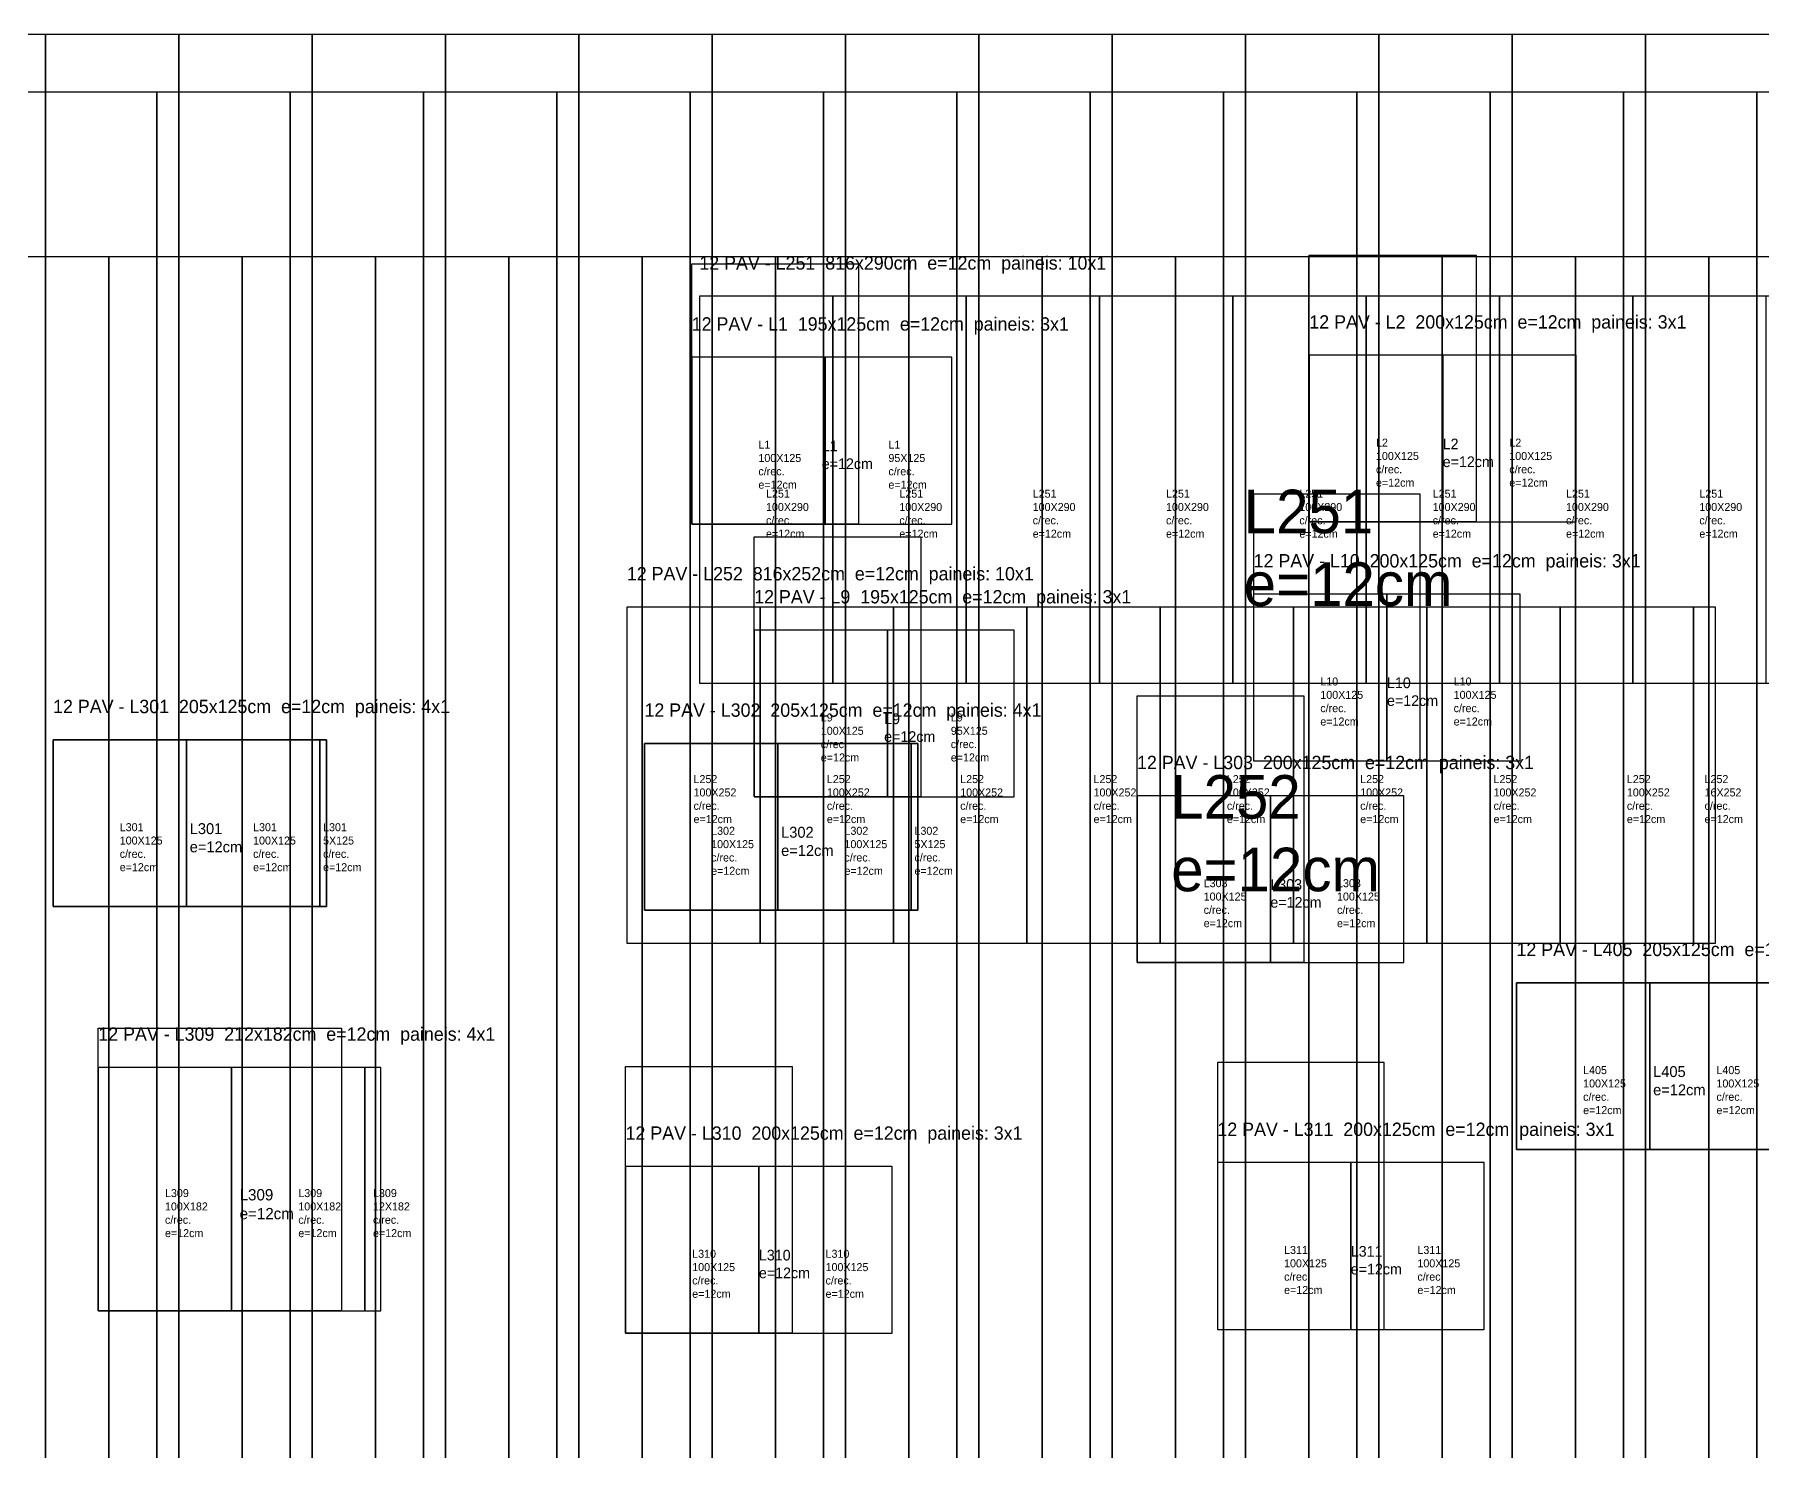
# Model space of a CAD drawing. Header units: metres. Extents: x -260 to 6932, y 665 to 3732.
# Drawn here: x 1257 to 2552, y 2639 to 3702 of the extents above; entities that cross this region are included whole.
import ezdxf

# ---------------------------------------------------------------- set-up
doc = ezdxf.new("R2010")
doc.units = ezdxf.units.M

msp = doc.modelspace()

# ---------------------------------------------------------------- linework, layer by layer
at = {"layer": 'Contorno'}
for points in [[(164.84, 831.69), (6149.04, 831.69), (6149.04, 3701.69), (164.84, 3701.69), (164.84, 831.69)], [(748.21, 688.59), (6932.41, 688.59), (6932.41, 3658.59), (748.21, 3658.59), (748.21, 688.59)], [(612.28, 664.91), (6596.48, 664.91), (6596.48, 3534.91), (612.28, 3534.91), (612.28, 664.91)], [(1749.45, 3529.7), (1874.45, 3529.7), (1874.45, 3334.7), (1749.45, 3334.7), (1749.45, 3529.7)], [(2212.63, 3536.22), (2337.63, 3536.22), (2337.63, 3336.22), (2212.63, 3336.22), (2212.63, 3536.22)], [(1755.15, 3215.44), (2571.65, 3215.44), (2571.65, 3505.44), (1755.15, 3505.44), (1755.15, 3215.44)], [(2295.87, 3357.11), (2170.87, 3357.11), (2170.87, 3157.11), (2295.87, 3157.11), (2295.87, 3357.11)], [(1796.25, 3325.15), (1921.25, 3325.15), (1921.25, 3130.15), (1796.25, 3130.15), (1796.25, 3325.15)], [(1700.79, 3020.43), (2517.29, 3020.43), (2517.29, 3272.43), (1700.79, 3272.43), (1700.79, 3020.43)], [(2083.4, 3205.88), (2208.4, 3205.88), (2208.4, 3005.88), (2083.4, 3005.88), (2083.4, 3205.88)], [(1270.45, 3172.87), (1475.45, 3172.87), (1475.45, 3047.87), (1270.45, 3047.87), (1270.45, 3172.87)], [(1713.99, 3170.15), (1918.99, 3170.15), (1918.99, 3045.15), (1713.99, 3045.15), (1713.99, 3170.15)], [(2367.98, 2990.72), (2572.98, 2990.72), (2572.98, 2865.72), (2367.98, 2865.72), (2367.98, 2990.72)], [(1304.38, 2956.75), (1486.88, 2956.75), (1486.88, 2744.75), (1304.38, 2744.75), (1304.38, 2956.75)], [(2143.69, 2730.84), (2268.69, 2730.84), (2268.69, 2930.84), (2143.69, 2930.84), (2143.69, 2730.84)], [(1699.8, 2928), (1824.8, 2928), (1824.8, 2728), (1699.8, 2728), (1699.8, 2928)]]:
    msp.add_lwpolyline(points, close=True, dxfattribs=at)
at = {"layer": 'Paineis'}
for points in [[(1164.84, 831.69), (1264.84, 831.69), (1264.84, 3701.69), (1164.84, 3701.69)], [(1264.84, 831.69), (1364.84, 831.69), (1364.84, 3701.69), (1264.84, 3701.69)], [(1364.84, 831.69), (1464.84, 831.69), (1464.84, 3701.69), (1364.84, 3701.69)], [(1464.84, 831.69), (1564.84, 831.69), (1564.84, 3701.69), (1464.84, 3701.69)], [(1564.84, 831.69), (1664.84, 831.69), (1664.84, 3701.69), (1564.84, 3701.69)], [(1664.84, 831.69), (1764.84, 831.69), (1764.84, 3701.69), (1664.84, 3701.69)], [(1764.84, 831.69), (1864.84, 831.69), (1864.84, 3701.69), (1764.84, 3701.69)], [(1864.84, 831.69), (1964.84, 831.69), (1964.84, 3701.69), (1864.84, 3701.69)], [(1964.84, 831.69), (2064.84, 831.69), (2064.84, 3701.69), (1964.84, 3701.69)], [(2064.84, 831.69), (2164.84, 831.69), (2164.84, 3701.69), (2064.84, 3701.69)], [(2164.84, 831.69), (2264.84, 831.69), (2264.84, 3701.69), (2164.84, 3701.69)], [(2264.84, 831.69), (2364.84, 831.69), (2364.84, 3701.69), (2264.84, 3701.69)], [(2364.84, 831.69), (2464.84, 831.69), (2464.84, 3701.69), (2364.84, 3701.69)], [(2464.84, 831.69), (2564.84, 831.69), (2564.84, 3701.69), (2464.84, 3701.69)], [(1248.21, 688.59), (1348.21, 688.59), (1348.21, 3658.59), (1248.21, 3658.59)], [(1348.21, 688.59), (1448.21, 688.59), (1448.21, 3658.59), (1348.21, 3658.59)], [(1448.21, 688.59), (1548.21, 688.59), (1548.21, 3658.59), (1448.21, 3658.59)], [(1548.21, 688.59), (1648.21, 688.59), (1648.21, 3658.59), (1548.21, 3658.59)], [(1648.21, 688.59), (1748.21, 688.59), (1748.21, 3658.59), (1648.21, 3658.59)], [(1748.21, 688.59), (1848.21, 688.59), (1848.21, 3658.59), (1748.21, 3658.59)], [(1848.21, 688.59), (1948.21, 688.59), (1948.21, 3658.59), (1848.21, 3658.59)], [(1948.21, 688.59), (2048.21, 688.59), (2048.21, 3658.59), (1948.21, 3658.59)], [(2048.21, 688.59), (2148.21, 688.59), (2148.21, 3658.59), (2048.21, 3658.59)], [(2148.21, 688.59), (2248.21, 688.59), (2248.21, 3658.59), (2148.21, 3658.59)], [(2248.21, 688.59), (2348.21, 688.59), (2348.21, 3658.59), (2248.21, 3658.59)], [(2348.21, 688.59), (2448.21, 688.59), (2448.21, 3658.59), (2348.21, 3658.59)], [(2448.21, 688.59), (2548.21, 688.59), (2548.21, 3658.59), (2448.21, 3658.59)], [(2548.21, 688.59), (2648.21, 688.59), (2648.21, 3658.59), (2548.21, 3658.59)], [(1212.28, 664.91), (1312.28, 664.91), (1312.28, 3534.91), (1212.28, 3534.91)], [(1312.28, 664.91), (1412.28, 664.91), (1412.28, 3534.91), (1312.28, 3534.91)], [(1412.28, 664.91), (1512.28, 664.91), (1512.28, 3534.91), (1412.28, 3534.91)], [(1512.28, 664.91), (1612.28, 664.91), (1612.28, 3534.91), (1512.28, 3534.91)], [(1612.28, 664.91), (1712.28, 664.91), (1712.28, 3534.91), (1612.28, 3534.91)], [(1712.28, 664.91), (1812.28, 664.91), (1812.28, 3534.91), (1712.28, 3534.91)], [(1812.28, 664.91), (1912.28, 664.91), (1912.28, 3534.91), (1812.28, 3534.91)], [(1912.28, 664.91), (2012.28, 664.91), (2012.28, 3534.91), (1912.28, 3534.91)], [(2012.28, 664.91), (2112.28, 664.91), (2112.28, 3534.91), (2012.28, 3534.91)], [(2112.28, 664.91), (2212.28, 664.91), (2212.28, 3534.91), (2112.28, 3534.91)], [(2212.28, 664.91), (2312.28, 664.91), (2312.28, 3534.91), (2212.28, 3534.91)], [(2312.28, 664.91), (2412.28, 664.91), (2412.28, 3534.91), (2312.28, 3534.91)], [(2412.28, 664.91), (2512.28, 664.91), (2512.28, 3534.91), (2412.28, 3534.91)], [(2512.28, 664.91), (2612.28, 664.91), (2612.28, 3534.91), (2512.28, 3534.91)], [(1755.15, 3215.44), (1855.15, 3215.44), (1855.15, 3505.44), (1755.15, 3505.44)], [(1855.15, 3215.44), (1955.15, 3215.44), (1955.15, 3505.44), (1855.15, 3505.44)], [(1955.15, 3215.44), (2055.15, 3215.44), (2055.15, 3505.44), (1955.15, 3505.44)], [(2055.15, 3215.44), (2155.15, 3215.44), (2155.15, 3505.44), (2055.15, 3505.44)], [(2155.15, 3215.44), (2255.15, 3215.44), (2255.15, 3505.44), (2155.15, 3505.44)], [(2255.15, 3215.44), (2355.15, 3215.44), (2355.15, 3505.44), (2255.15, 3505.44)], [(2355.15, 3215.44), (2455.15, 3215.44), (2455.15, 3505.44), (2355.15, 3505.44)], [(2455.15, 3215.44), (2555.15, 3215.44), (2555.15, 3505.44), (2455.15, 3505.44)], [(2212.63, 3336.22), (2312.63, 3336.22), (2312.63, 3461.22), (2212.63, 3461.22)], [(2312.63, 3336.22), (2412.63, 3336.22), (2412.63, 3461.22), (2312.63, 3461.22)], [(1749.45, 3334.7), (1849.45, 3334.7), (1849.45, 3459.7), (1749.45, 3459.7)], [(1849.45, 3334.7), (1944.45, 3334.7), (1944.45, 3459.7), (1849.45, 3459.7)], [(2170.87, 3157.11), (2270.87, 3157.11), (2270.87, 3282.11), (2170.87, 3282.11)], [(2270.87, 3157.11), (2370.87, 3157.11), (2370.87, 3282.11), (2270.87, 3282.11)], [(1700.79, 3020.43), (1800.79, 3020.43), (1800.79, 3272.43), (1700.79, 3272.43)], [(1800.79, 3020.43), (1900.79, 3020.43), (1900.79, 3272.43), (1800.79, 3272.43)], [(1900.79, 3020.43), (2000.79, 3020.43), (2000.79, 3272.43), (1900.79, 3272.43)], [(2000.79, 3020.43), (2100.79, 3020.43), (2100.79, 3272.43), (2000.79, 3272.43)], [(2100.79, 3020.43), (2200.79, 3020.43), (2200.79, 3272.43), (2100.79, 3272.43)], [(2200.79, 3020.43), (2300.79, 3020.43), (2300.79, 3272.43), (2200.79, 3272.43)], [(2300.79, 3020.43), (2400.79, 3020.43), (2400.79, 3272.43), (2300.79, 3272.43)], [(2400.79, 3020.43), (2500.79, 3020.43), (2500.79, 3272.43), (2400.79, 3272.43)], [(2500.79, 3020.43), (2517.29, 3020.43), (2517.29, 3272.43), (2500.79, 3272.43)], [(1796.25, 3130.15), (1896.25, 3130.15), (1896.25, 3255.15), (1796.25, 3255.15)], [(1896.25, 3130.15), (1991.25, 3130.15), (1991.25, 3255.15), (1896.25, 3255.15)], [(1270.45, 3047.87), (1370.45, 3047.87), (1370.45, 3172.87), (1270.45, 3172.87)], [(1370.45, 3047.87), (1470.45, 3047.87), (1470.45, 3172.87), (1370.45, 3172.87)], [(1470.45, 3047.87), (1475.45, 3047.87), (1475.45, 3172.87), (1470.45, 3172.87)], [(1713.99, 3045.15), (1813.99, 3045.15), (1813.99, 3170.15), (1713.99, 3170.15)], [(1813.99, 3045.15), (1913.99, 3045.15), (1913.99, 3170.15), (1813.99, 3170.15)], [(1913.99, 3045.15), (1918.99, 3045.15), (1918.99, 3170.15), (1913.99, 3170.15)], [(2083.4, 3005.88), (2183.4, 3005.88), (2183.4, 3130.88), (2083.4, 3130.88)], [(2183.4, 3005.88), (2283.4, 3005.88), (2283.4, 3130.88), (2183.4, 3130.88)], [(2367.98, 2865.72), (2467.98, 2865.72), (2467.98, 2990.72), (2367.98, 2990.72)], [(2467.98, 2865.72), (2567.98, 2865.72), (2567.98, 2990.72), (2467.98, 2990.72)], [(1304.38, 2744.75), (1404.38, 2744.75), (1404.38, 2927.25), (1304.38, 2927.25)], [(1404.38, 2744.75), (1504.38, 2744.75), (1504.38, 2927.25), (1404.38, 2927.25)], [(1504.38, 2744.75), (1516.38, 2744.75), (1516.38, 2927.25), (1504.38, 2927.25)], [(1699.8, 2728), (1799.8, 2728), (1799.8, 2853), (1699.8, 2853)], [(1799.8, 2728), (1899.8, 2728), (1899.8, 2853), (1799.8, 2853)], [(2143.69, 2730.84), (2243.69, 2730.84), (2243.69, 2855.84), (2143.69, 2855.84)], [(2243.69, 2730.84), (2343.69, 2730.84), (2343.69, 2855.84), (2243.69, 2855.84)]]:
    msp.add_lwpolyline(points, close=True, dxfattribs=at)

# ---------------------------------------------------------------- texts
at = {"layer": 'AUX00', "char_height": 6, "attachment_point": 1}
for s, insert in [('L1\\P100X125\\Pc/rec.\\Pe=12cm', (1799.45, 3397.2)), ('L1\\P95X125\\Pc/rec.\\Pe=12cm', (1896.95, 3397.2)), ('L2\\P100X125\\Pc/rec.\\Pe=12cm', (2262.63, 3398.72)), ('L2\\P100X125\\Pc/rec.\\Pe=12cm', (2362.63, 3398.72)), ('L251\\P100X290\\Pc/rec.\\Pe=12cm', (1805.15, 3360.44)), ('L251\\P100X290\\Pc/rec.\\Pe=12cm', (1905.15, 3360.44)), ('L251\\P100X290\\Pc/rec.\\Pe=12cm', (2005.15, 3360.44)), ('L251\\P100X290\\Pc/rec.\\Pe=12cm', (2105.15, 3360.44)), ('L251\\P100X290\\Pc/rec.\\Pe=12cm', (2205.15, 3360.44)), ('L251\\P100X290\\Pc/rec.\\Pe=12cm', (2305.15, 3360.44)), ('L251\\P100X290\\Pc/rec.\\Pe=12cm', (2405.15, 3360.44)), ('L251\\P100X290\\Pc/rec.\\Pe=12cm', (2505.15, 3360.44)), ('L10\\P100X125\\Pc/rec.\\Pe=12cm', (2220.87, 3219.61)), ('L10\\P100X125\\Pc/rec.\\Pe=12cm', (2320.87, 3219.61)), ('L9\\P100X125\\Pc/rec.\\Pe=12cm', (1846.25, 3192.65)), ('L9\\P95X125\\Pc/rec.\\Pe=12cm', (1943.75, 3192.65)), ('L252\\P100X252\\Pc/rec.\\Pe=12cm', (1750.79, 3146.43)), ('L252\\P100X252\\Pc/rec.\\Pe=12cm', (1850.79, 3146.43)), ('L252\\P100X252\\Pc/rec.\\Pe=12cm', (1950.79, 3146.43)), ('L252\\P100X252\\Pc/rec.\\Pe=12cm', (2050.79, 3146.43)), ('L252\\P100X252\\Pc/rec.\\Pe=12cm', (2150.79, 3146.43)), ('L252\\P100X252\\Pc/rec.\\Pe=12cm', (2250.79, 3146.43)), ('L252\\P100X252\\Pc/rec.\\Pe=12cm', (2350.79, 3146.43)), ('L252\\P100X252\\Pc/rec.\\Pe=12cm', (2450.79, 3146.43)), ('L252\\P16X252\\Pc/rec.\\Pe=12cm', (2509.04, 3146.43)), ('L301\\P100X125\\Pc/rec.\\Pe=12cm', (1320.45, 3110.37)), ('L301\\P100X125\\Pc/rec.\\Pe=12cm', (1420.45, 3110.37)), ('L301\\P5X125\\Pc/rec.\\Pe=12cm', (1472.95, 3110.37)), ('L302\\P100X125\\Pc/rec.\\Pe=12cm', (1763.99, 3107.65)), ('L302\\P100X125\\Pc/rec.\\Pe=12cm', (1863.99, 3107.65)), ('L302\\P5X125\\Pc/rec.\\Pe=12cm', (1916.49, 3107.65)), ('L303\\P100X125\\Pc/rec.\\Pe=12cm', (2133.4, 3068.38)), ('L303\\P100X125\\Pc/rec.\\Pe=12cm', (2233.4, 3068.38)), ('L405\\P100X125\\Pc/rec.\\Pe=12cm', (2417.98, 2928.22)), ('L405\\P100X125\\Pc/rec.\\Pe=12cm', (2517.98, 2928.22)), ('L309\\P100X182\\Pc/rec.\\Pe=12cm', (1354.38, 2836)), ('L309\\P100X182\\Pc/rec.\\Pe=12cm', (1454.38, 2836)), ('L309\\P12X182\\Pc/rec.\\Pe=12cm', (1510.38, 2836)), ('L310\\P100X125\\Pc/rec.\\Pe=12cm', (1749.8, 2790.5)), ('L310\\P100X125\\Pc/rec.\\Pe=12cm', (1849.8, 2790.5)), ('L311\\P100X125\\Pc/rec.\\Pe=12cm', (2193.69, 2793.34)), ('L311\\P100X125\\Pc/rec.\\Pe=12cm', (2293.69, 2793.34))]:
    msp.add_mtext(s, dxfattribs=dict(at, insert=insert))
at = {"layer": 'NOMENCLATURA', "char_height": 10, "attachment_point": 1}
for s, insert in [('12 PAV - L251  816x290cm  e=12cm  paineis: 10x1', (1755.15, 3535.44)), ('12 PAV - L1  195x125cm  e=12cm  paineis: 3x1', (1749.45, 3489.7)), ('12 PAV - L2  200x125cm  e=12cm  paineis: 3x1', (2212.63, 3491.22)), ('12 PAV - L10  200x125cm  e=12cm  paineis: 3x1', (2170.87, 3312.11)), ('12 PAV - L252  816x252cm  e=12cm  paineis: 10x1', (1700.79, 3302.43)), ('12 PAV - L9  195x125cm  e=12cm  paineis: 3x1', (1796.25, 3285.15)), ('12 PAV - L301  205x125cm  e=12cm  paineis: 4x1', (1270.45, 3202.87)), ('12 PAV - L302  205x125cm  e=12cm  paineis: 4x1', (1713.99, 3200.15)), ('12 PAV - L303  200x125cm  e=12cm  paineis: 3x1', (2083.4, 3160.88)), ('12 PAV - L405  205x125cm  e=12cm  paineis: 4x1', (2367.98, 3020.72)), ('12 PAV - L309  212x182cm  e=12cm  paineis: 4x1', (1304.38, 2957.25)), ('12 PAV - L310  200x125cm  e=12cm  paineis: 3x1', (1699.8, 2883)), ('12 PAV - L311  200x125cm  e=12cm  paineis: 3x1', (2143.69, 2885.84))]:
    msp.add_mtext(s, dxfattribs=dict(at, insert=insert))
at = {"layer": 'Texto Secao', "attachment_point": 1}
for s, insert, char_height in [('L1\\Pe=12cm', (1846.95, 3397.2), 8), ('L2\\Pe=12cm', (2312.63, 3398.72), 8), ('L251\\Pe=12cm', (2163.4, 3360.44), 32.66), ('L10\\Pe=12cm', (2270.87, 3219.61), 8), ('L9\\Pe=12cm', (1893.75, 3192.65), 8), ('L252\\Pe=12cm', (2109.04, 3146.43), 32.66), ('L301\\Pe=12cm', (1372.95, 3110.37), 8.2), ('L302\\Pe=12cm', (1816.49, 3107.65), 8.2), ('L303\\Pe=12cm', (2183.4, 3068.38), 8), ('L405\\Pe=12cm', (2470.48, 2928.22), 8.2), ('L309\\Pe=12cm', (1410.38, 2836), 8.48), ('L310\\Pe=12cm', (1799.8, 2790.5), 8), ('L311\\Pe=12cm', (2243.69, 2793.34), 8)]:
    msp.add_mtext(s, dxfattribs=dict(at, insert=insert, char_height=char_height))

doc.saveas('drawing.dxf')
